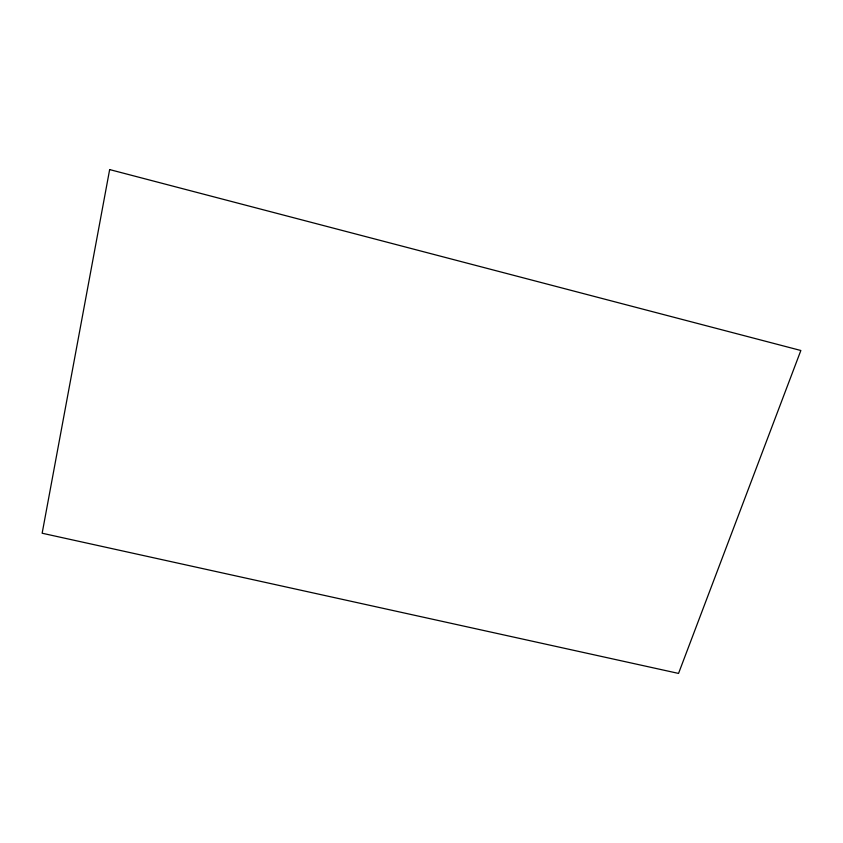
<?xml version="1.0" encoding="UTF-8"?>
<svg xmlns="http://www.w3.org/2000/svg" width="843" height="843" viewBox="0 0 843 843"><rect width="100%" height="100%" fill="white"/><g stroke="black" fill="none" stroke-linecap="round" stroke-linejoin="round"><path stroke-width="1.26" d="M109.653 169.58L42.15 533.229L678.541 673.42L800.85 350.498L109.653 169.58"/></g></svg>
